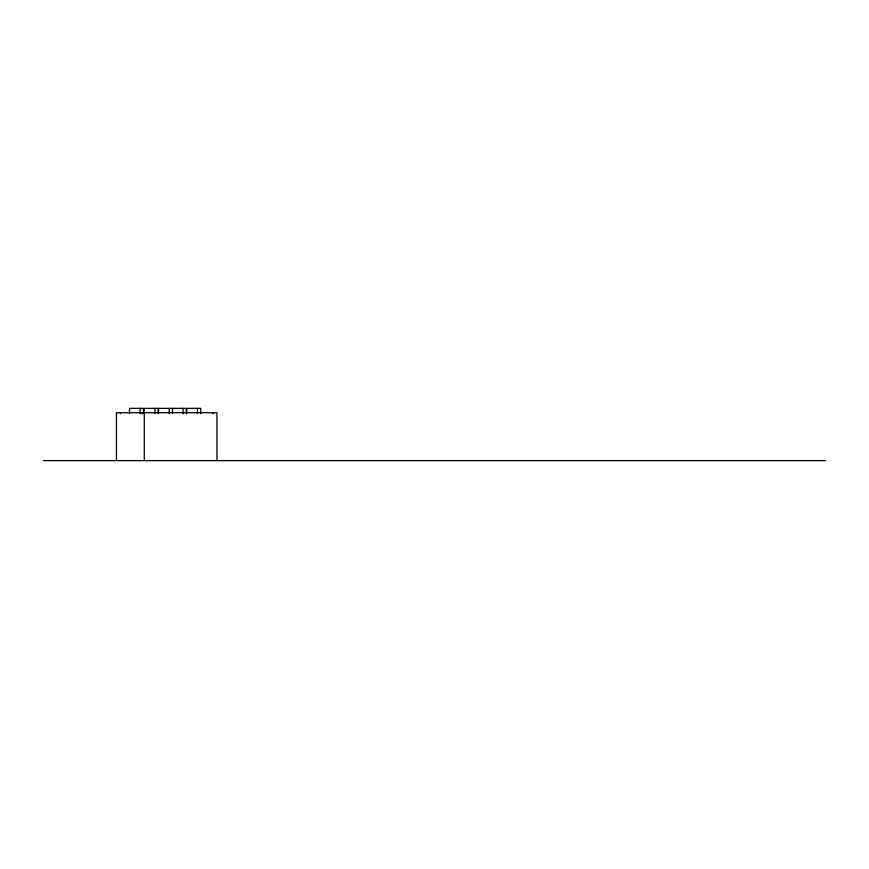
<?xml version="1.0" encoding="UTF-8"?>
<svg xmlns="http://www.w3.org/2000/svg" width="869" height="869" viewBox="0 0 869 869"><rect width="100%" height="100%" fill="white"/><g stroke="black" fill="none" stroke-linecap="round" stroke-linejoin="round"><path stroke-width="1.3" d="M43.45 460.635L825.55 460.635M216.957 460.635L216.957 412.71L116.457 412.71L116.457 460.635M212.916 412.71L212.916 413.622M200.717 413.622L200.717 408.365L186.726 408.365L186.726 413.622M197.382 408.365L197.382 413.622M186.4 413.622L186.4 408.365L158.56 408.365L158.56 413.622M183.066 408.365L183.066 413.622M172.551 408.365L172.551 413.622M169.216 408.365L169.216 413.622M158.267 413.622L158.267 408.365L144.276 408.365L144.276 460.635M154.932 408.365L154.932 413.622M143.494 413.622L143.494 408.365L129.503 408.365L129.503 413.622M142.212 412.71L142.212 413.622M140.159 408.365L140.159 413.622M120.476 412.71L120.476 413.622"/></g></svg>
